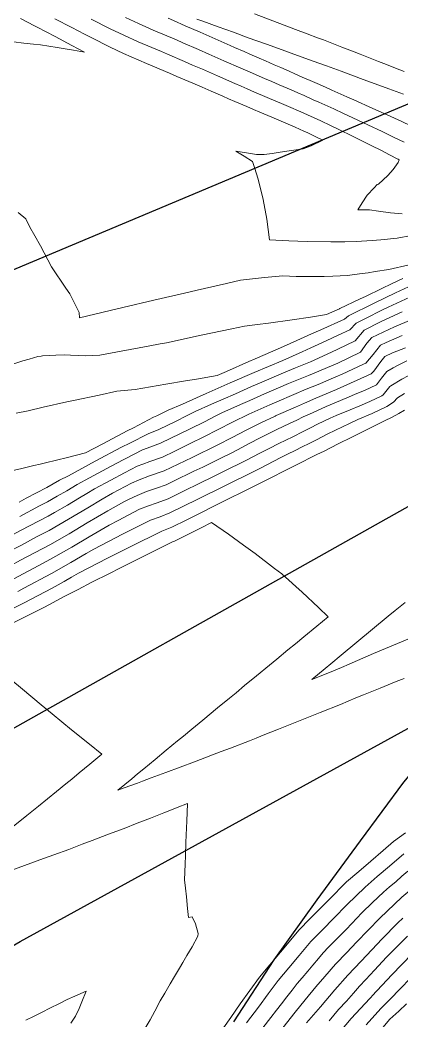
# Model space of a CAD drawing. Header units: inches. Extents: x 11351264 to 11356330, y 6702313 to 6706468.
# Drawn here: x 11355458.9 to 11355582.5, y 6705298.6 to 6705622.3 of the extents above; entities that cross this region are included whole.
import ezdxf

# ---------------------------------------------------------------- set-up
doc = ezdxf.new("R2010")
doc.units = ezdxf.units.IN
doc.header["$MEASUREMENT"] = 0
doc.layers.add('Shumate_Contours_clip1', color=7, linetype='Continuous', lineweight=0)
doc.layers.add('Shumate_Streets_clip1', color=7, linetype='Continuous')

msp = doc.modelspace()

# ---------------------------------------------------------------- linework, layer by layer
at = {"layer": 'Shumate_Contours_clip1'}
for points, elevation in [([(11355583.18, 6705605.64), (11355580.45, 6705606.7), (11355577.46, 6705607.89), (11355574.95, 6705608.83), (11355572.2, 6705609.92), (11355569, 6705611.16), (11355566.53, 6705612.13), (11355563.04, 6705613.48), (11355560.86, 6705614.34), (11355557.08, 6705615.8), (11355555.19, 6705616.54), (11355551.79, 6705617.81), (11355548.06, 6705619.19), (11355540.71, 6705622.03), (11355534.84, 6705624.29)], 1374), ([(11355459.13, 6705622.71), (11355463.61, 6705620.35), (11355464.53, 6705619.9), (11355470.27, 6705616.87), (11355475.7, 6705613.99), (11355479.82, 6705611.81), (11355476.25, 6705612.45), (11355474.19, 6705612.81), (11355470.92, 6705613.4), (11355465.61, 6705614.27), (11355463.27, 6705614.49), (11355460.2, 6705614.79), (11355456.82, 6705615.22)], 1380), ([(11355470.17, 6705622.68), (11355475.74, 6705619.81), (11355479.82, 6705617.7), (11355481.91, 6705616.62), (11355488.08, 6705613.42), (11355492.36, 6705611.43), (11355499.84, 6705608.23), (11355507.32, 6705605.01), (11355509.69, 6705604), (11355514.8, 6705601.8), (11355517.82, 6705600.51), (11355520.73, 6705599.25), (11355524.58, 6705597.59), (11355526.43, 6705596.79), (11355528.43, 6705595.93), (11355532.28, 6705594.27), (11355534.48, 6705593.33), (11355536.56, 6705592.43), (11355540.36, 6705590.79), (11355544.17, 6705589.16), (11355547.98, 6705587.53), (11355550.81, 6705586.32), (11355552.03, 6705585.77), (11355554.83, 6705584.38), (11355556.93, 6705583.33), (11355553.13, 6705581.53), (11355550.57, 6705580.54), (11355546.81, 6705579.97), (11355543.05, 6705579.44), (11355540.47, 6705579.09), (11355537.91, 6705578.69), (11355535.43, 6705578.71), (11355532.24, 6705579.24), (11355528.72, 6705579.82), (11355531.47, 6705578.13), (11355534.2, 6705576.46), (11355534.82, 6705574.46), (11355535.94, 6705570.74), (11355537.56, 6705564.19), (11355538.77, 6705557.79), (11355539.61, 6705551.11), (11355545.91, 6705550.78), (11355548.84, 6705550.68), (11355552.01, 6705550.53), (11355559.45, 6705550.46), (11355563.99, 6705550.5), (11355567.73, 6705550.53), (11355572.83, 6705550.9), (11355575.69, 6705551.1), (11355580.96, 6705551.65), (11355585.64, 6705552.47)], 1378), ([(11355481.95, 6705622.48), (11355488.12, 6705619.38), (11355492.48, 6705617.37), (11355497.21, 6705615.22), (11355504.68, 6705612.01), (11355506.61, 6705611.18), (11355512.15, 6705608.79), (11355514.74, 6705607.68), (11355517.93, 6705606.29), (11355522.81, 6705604.17), (11355528.41, 6705601.75), (11355530.5, 6705600.84), (11355532.43, 6705600), (11355534.85, 6705598.95), (11355537.42, 6705597.84), (11355539.7, 6705596.84), (11355543.5, 6705595.21), (11355545.84, 6705594.21), (11355549.81, 6705592.5), (11355556.22, 6705589.63), (11355559.37, 6705588.1), (11355562.26, 6705586.69), (11355566.26, 6705584.72), (11355569.94, 6705582.97), (11355572.8, 6705581.53), (11355575.64, 6705580.09), (11355578.47, 6705578.64), (11355581.12, 6705577.25), (11355581.24, 6705577.19), (11355581.58, 6705577.03), (11355581.33, 6705576.14), (11355579.68, 6705573.84), (11355577.91, 6705571.96), (11355574.93, 6705569.11), (11355574.47, 6705569.01), (11355573.47, 6705567.97), (11355571.21, 6705565.6), (11355569.6, 6705563.12), (11355568.22, 6705560.83), (11355570.42, 6705560.8), (11355571.96, 6705560.85), (11355574.96, 6705560.36), (11355578.8, 6705559.86), (11355582.56, 6705559.47)], 1376), ([(11355493.09, 6705623.04), (11355497.31, 6705621.15), (11355502.06, 6705619.02), (11355509.52, 6705615.79), (11355511.66, 6705614.87), (11355516.68, 6705612.68), (11355520.01, 6705611.22), (11355524.89, 6705609.09), (11355530.38, 6705606.7), (11355533.14, 6705605.49), (11355535.37, 6705604.52), (11355537.99, 6705603.37), (11355540.36, 6705602.34), (11355542.83, 6705601.25), (11355546.63, 6705599.61), (11355548.82, 6705598.67), (11355550.86, 6705597.77), (11355553.78, 6705596.47), (11355555.65, 6705595.64), (11355560.43, 6705593.51), (11355563.61, 6705592), (11355566.59, 6705590.58), (11355571.44, 6705588.34), (11355576.14, 6705586.16), (11355579.8, 6705584.37), (11355583.26, 6705582.66)], 1374), ([(11355506.9, 6705622.8), (11355508.57, 6705622.08), (11355512.35, 6705620.42), (11355517.22, 6705618.28), (11355522.09, 6705616.14), (11355526.96, 6705614), (11355528.32, 6705613.4), (11355531.44, 6705612.03), (11355533.32, 6705611.21), (11355536.28, 6705609.9), (11355538.31, 6705609.02), (11355541.12, 6705607.78), (11355543.3, 6705606.83), (11355545.96, 6705605.66), (11355547.82, 6705604.85), (11355550.27, 6705603.77), (11355552.78, 6705602.66), (11355555.07, 6705601.65), (11355557.75, 6705600.47), (11355559.87, 6705599.54), (11355562.71, 6705598.27), (11355564.67, 6705597.41), (11355566.91, 6705596.38), (11355573.03, 6705593.64), (11355577.73, 6705591.52), (11355582.43, 6705589.41), (11355585.38, 6705588.03)], 1372), ([(11355583.04, 6705598.22), (11355578.24, 6705599.99), (11355575.02, 6705601.16), (11355569.97, 6705603.02), (11355562.83, 6705605.7), (11355558.1, 6705607.41), (11355553.75, 6705608.98), (11355548.74, 6705610.79), (11355543.73, 6705612.6), (11355538.71, 6705614.4), (11355532.8, 6705616.52), (11355527.97, 6705618.31), (11355523.01, 6705620.08), (11355518.06, 6705621.85), (11355516.09, 6705622.54)], 1372), ([(11355458.29, 6705559.99), (11355460.79, 6705557.91), (11355462.15, 6705555.19), (11355463.78, 6705552.38), (11355465.57, 6705549.2), (11355469.07, 6705542.38), (11355473.79, 6705535.49), (11355475.08, 6705533.62), (11355478.07, 6705527.54), (11355478.13, 6705525.8), (11355488.13, 6705528.23), (11355492.19, 6705529.17), (11355502.18, 6705531.56), (11355512.13, 6705533.86), (11355516.24, 6705534.83), (11355525.73, 6705536.99), (11355530.3, 6705538.02), (11355537.99, 6705538.88), (11355543.99, 6705539.44), (11355548.31, 6705539.28), (11355551.41, 6705539.2), (11355557.37, 6705539.23), (11355560.1, 6705539.31), (11355564.87, 6705539.6), (11355568.74, 6705540.04), (11355571.54, 6705540.38), (11355573.86, 6705540.85), (11355578.31, 6705541.54), (11355584.85, 6705543.05)], 1380), ([(11355456.9, 6705510.96), (11355459.85, 6705511.9), (11355461.92, 6705512.5), (11355464.71, 6705513.3), (11355465.75, 6705513.46), (11355466.21, 6705513.56), (11355470.49, 6705513.79), (11355473.18, 6705513.83), (11355475.31, 6705513.72), (11355480.28, 6705513.52), (11355484.76, 6705513.79), (11355491.69, 6705515.08), (11355494.53, 6705515.62), (11355500.35, 6705516.7), (11355504.33, 6705517.42), (11355506.36, 6705517.79), (11355517.53, 6705520.23), (11355527.48, 6705522.24), (11355531.61, 6705523.13), (11355535.8, 6705523.66), (11355539.29, 6705524.14), (11355546.96, 6705525.2), (11355552.87, 6705526.11), (11355558.08, 6705526.92), (11355562.33, 6705528.8), (11355562.45, 6705528.91), (11355568.8, 6705531.86), (11355570.92, 6705532.91), (11355575.8, 6705535.21), (11355579.36, 6705536.94), (11355582.82, 6705538.58)], 1382), ([(11355457.74, 6705494.97), (11355461.56, 6705495.78), (11355466.44, 6705496.9), (11355474.08, 6705498.67), (11355476.2, 6705499.14), (11355484.51, 6705500.82), (11355490.21, 6705502.16), (11355496.22, 6705502.64), (11355506.14, 6705504.33), (11355512.47, 6705505.41), (11355516.06, 6705506.02), (11355522.73, 6705507.17), (11355525.73, 6705508.49), (11355533.01, 6705511.68), (11355535.01, 6705512.53), (11355540.78, 6705515.05), (11355544.22, 6705516.57), (11355548.53, 6705518.46), (11355553.28, 6705520.63), (11355556.25, 6705521.93), (11355563.95, 6705525.45), (11355565.16, 6705526.45), (11355573.52, 6705530.55), (11355580.43, 6705533.94), (11355587.41, 6705537.23)], 1384), ([(11355450.26, 6705475.02), (11355459.54, 6705477.05), (11355463.36, 6705478), (11355465.46, 6705478.44), (11355467.18, 6705478.87), (11355474.34, 6705480.69), (11355480.17, 6705482.18), (11355485.7, 6705485.09), (11355493.57, 6705489.24), (11355495.6, 6705490.28), (11355502.15, 6705493.72), (11355503.2, 6705494.15), (11355504.92, 6705494.98), (11355506.82, 6705495.92), (11355511.45, 6705497.95), (11355515.99, 6705499.97), (11355519.19, 6705501.37), (11355526.94, 6705504.78), (11355534.69, 6705508.2), (11355543.94, 6705512.09), (11355550.26, 6705514.88), (11355553.03, 6705516.14), (11355557.97, 6705518.38), (11355561.83, 6705520.21), (11355565.64, 6705521.95), (11355567.72, 6705524.12), (11355570.92, 6705525.71), (11355576.01, 6705528.29), (11355578.04, 6705529.29), (11355585.02, 6705532.58)], 1386), ([(11355458.62, 6705466.21), (11355460.97, 6705467.45), (11355467.56, 6705470.88), (11355471.74, 6705473.26), (11355474.59, 6705474.75), (11355483.22, 6705479.4), (11355491.81, 6705483.94), (11355494.45, 6705485.29), (11355500.35, 6705488.32), (11355503.8, 6705489.71), (11355509.43, 6705492.43), (11355512.78, 6705494.08), (11355515.59, 6705495.49), (11355520.9, 6705497.85), (11355524.64, 6705499.54), (11355528.63, 6705501.3), (11355533.78, 6705503.59), (11355536.37, 6705504.74), (11355544.18, 6705508.02), (11355548.09, 6705509.63), (11355552.93, 6705511.65), (11355559.72, 6705514.75), (11355561.74, 6705515.71), (11355567.37, 6705518.38), (11355570.26, 6705521.82), (11355575.59, 6705524.51), (11355578.59, 6705525.95), (11355582.56, 6705527.8)], 1388), ([(11355458.88, 6705461.59), (11355465.26, 6705464.96), (11355467.81, 6705466.29), (11355470.95, 6705468.07), (11355474.07, 6705469.84), (11355477.43, 6705471.85), (11355481.42, 6705474.02), (11355487.05, 6705477.12), (11355490.07, 6705478.72), (11355498.61, 6705483.08), (11355501.27, 6705484.04), (11355504.4, 6705485.26), (11355513.94, 6705489.87), (11355518.59, 6705492.22), (11355522.34, 6705494.1), (11355524.26, 6705495.06), (11355530.32, 6705497.79), (11355533.26, 6705499.12), (11355538.05, 6705501.25), (11355542.53, 6705503.16), (11355545.85, 6705504.56), (11355552.26, 6705507.18), (11355561.71, 6705511.22), (11355569.11, 6705514.77), (11355571.18, 6705517.66), (11355572.81, 6705519.5), (11355580.06, 6705522.93), (11355585.45, 6705525.22)], 1390), ([(11355450.45, 6705452.35), (11355459.13, 6705456.96), (11355468.07, 6705461.68), (11355470.12, 6705462.86), (11355474.33, 6705465.25), (11355478.21, 6705467.57), (11355480.58, 6705468.98), (11355483.07, 6705470.46), (11355488.28, 6705473.33), (11355492.76, 6705475.71), (11355496.85, 6705477.78), (11355498.71, 6705478.52), (11355500.96, 6705479.32), (11355505.01, 6705480.77), (11355508.97, 6705482.71), (11355513.98, 6705485.12), (11355518.45, 6705487.31), (11355523.06, 6705489.68), (11355527.69, 6705492.05), (11355532.96, 6705494.64), (11355539.77, 6705497.7), (11355542.02, 6705498.69), (11355547.55, 6705501.05), (11355551.55, 6705502.72), (11355555.38, 6705504.29), (11355561.12, 6705506.75), (11355563.17, 6705507.62), (11355570.01, 6705510.81), (11355570.83, 6705511.21), (11355573.16, 6705514.02), (11355575.61, 6705516.96), (11355577.43, 6705517.82), (11355582.58, 6705520.14)], 1392), ([(11355454.77, 6705449.85), (11355459.39, 6705452.31), (11355464.31, 6705454.92), (11355468.32, 6705457.04), (11355474.58, 6705460.64), (11355480.83, 6705464.37), (11355485.52, 6705467.16), (11355488.81, 6705469.04), (11355495.03, 6705472.33), (11355497.44, 6705473.41), (11355500.87, 6705474.7), (11355505.61, 6705476.28), (11355514.58, 6705480.66), (11355522.96, 6705484.75), (11355527.55, 6705487.14), (11355532.12, 6705489.53), (11355536.84, 6705491.84), (11355541.47, 6705494.06), (11355541.62, 6705494.13), (11355541.78, 6705494.2), (11355548.02, 6705496.95), (11355550.98, 6705498.25), (11355554.66, 6705499.81), (11355561.3, 6705502.66), (11355563.67, 6705503.71), (11355568.02, 6705505.63), (11355572.53, 6705507.69), (11355573.42, 6705508.61), (11355575.62, 6705511.66), (11355576.95, 6705513.31), (11355579.44, 6705514.51), (11355583.62, 6705516.12)], 1394), ([(11355449.57, 6705442.27), (11355459.08, 6705447.35), (11355468.58, 6705452.4), (11355474.84, 6705455.98), (11355480.64, 6705459.49), (11355487.34, 6705463.38), (11355492.57, 6705466.32), (11355494.24, 6705467.19), (11355496.79, 6705468.32), (11355499.9, 6705469.66), (11355503.07, 6705470.67), (11355506.22, 6705471.76), (11355508.6, 6705472.94), (11355515.19, 6705476.16), (11355518.04, 6705477.56), (11355524.16, 6705480.56), (11355527.47, 6705482.19), (11355530.91, 6705484), (11355533.11, 6705485.15), (11355536.63, 6705486.98), (11355542.06, 6705489.69), (11355546.07, 6705491.6), (11355548.44, 6705492.75), (11355550.51, 6705493.78), (11355553.56, 6705495.13), (11355558.03, 6705497.12), (11355564.68, 6705500), (11355567.95, 6705501.33), (11355570.41, 6705502.35), (11355574.23, 6705504.18), (11355575.92, 6705506.34), (11355577.65, 6705508.43), (11355579.68, 6705509.67), (11355581.48, 6705510.64), (11355584.13, 6705511.9)], 1396), ([(11355453.89, 6705439.77), (11355459.91, 6705442.99), (11355463.4, 6705444.85), (11355468.84, 6705447.73), (11355475.65, 6705451.66), (11355481.35, 6705455.01), (11355487.76, 6705458.78), (11355490.64, 6705460.28), (11355497.61, 6705463.87), (11355500.53, 6705465), (11355502.98, 6705465.87), (11355506.83, 6705467.23), (11355513.16, 6705470.35), (11355515.8, 6705471.64), (11355522.57, 6705474.99), (11355524.77, 6705476.07), (11355531.97, 6705479.64), (11355536.56, 6705482.03), (11355539.53, 6705483.58), (11355542.67, 6705485.19), (11355547.15, 6705487.38), (11355550.58, 6705489.04), (11355552.9, 6705490.22), (11355555.2, 6705491.41), (11355559.25, 6705493.35), (11355561.27, 6705494.23), (11355565.71, 6705496.07), (11355568.87, 6705497.37), (11355572.14, 6705498.78), (11355575.94, 6705500.65), (11355576.39, 6705500.92), (11355578.61, 6705503.67), (11355578.89, 6705503.87), (11355582.41, 6705506.04), (11355584.47, 6705507.11)], 1398), ([(11355458.2, 6705437.27), (11355460.16, 6705438.32), (11355469.1, 6705443.07), (11355475.36, 6705446.61), (11355480.35, 6705449.54), (11355482.79, 6705450.97), (11355492.09, 6705455.85), (11355501.2, 6705460.34), (11355504.31, 6705461.46), (11355507.44, 6705462.68), (11355516.41, 6705467.11), (11355525.37, 6705471.55), (11355534.34, 6705476), (11355536.48, 6705477.08), (11355538.75, 6705478.25), (11355541.08, 6705479.46), (11355543.28, 6705480.61), (11355545.71, 6705481.83), (11355547.76, 6705482.84), (11355550.39, 6705484.16), (11355552.25, 6705485.05), (11355555.11, 6705486.47), (11355558.13, 6705488.03), (11355561.2, 6705489.6), (11355563.01, 6705490.48), (11355565.7, 6705491.72), (11355568.21, 6705492.91), (11355572.85, 6705494.93), (11355577.63, 6705497.16), (11355579.82, 6705498.5), (11355581.07, 6705499.93), (11355583.36, 6705501.39)], 1400), ([(11355450.51, 6705428.7), (11355460.24, 6705433.6), (11355462.52, 6705434.76), (11355469.36, 6705438.39), (11355473.18, 6705440.51), (11355475.62, 6705441.88), (11355477.83, 6705443.17), (11355484.37, 6705446.55), (11355487.07, 6705447.97), (11355494.55, 6705451.71), (11355504.83, 6705456.76), (11355508.06, 6705458.08), (11355512.91, 6705460.51), (11355517.02, 6705462.54), (11355522.28, 6705465.18), (11355525.99, 6705467.01), (11355531.64, 6705469.85), (11355534.95, 6705471.49), (11355540.99, 6705474.52), (11355543.9, 6705476.02), (11355548.38, 6705478.27), (11355550.29, 6705479.23), (11355552.86, 6705480.51), (11355554.96, 6705481.57), (11355557.34, 6705482.74), (11355559.64, 6705483.9), (11355561.82, 6705485.02), (11355566.3, 6705487.24), (11355570.78, 6705489.45), (11355576.89, 6705492.48), (11355579.33, 6705493.64), (11355581.49, 6705494.89), (11355583.36, 6705496)], 1402), ([(11355456.52, 6705427.01), (11355460.13, 6705428.82), (11355466.87, 6705432.24), (11355469.62, 6705433.7), (11355472.99, 6705435.57), (11355477.7, 6705437.94), (11355482.15, 6705440.24), (11355487.87, 6705443.11), (11355491.23, 6705444.8), (11355498.08, 6705448.22), (11355500.3, 6705449.32), (11355508.31, 6705453.33), (11355508.68, 6705453.49), (11355517.5, 6705457.91), (11355520.86, 6705459.59), (11355526.39, 6705455.77), (11355531.21, 6705452.26), (11355535.01, 6705449.55), (11355541.26, 6705444.75), (11355543.62, 6705442.95), (11355548.17, 6705438.84), (11355550.2, 6705437), (11355555.51, 6705432.07), (11355558.59, 6705429.05), (11355554.98, 6705426.07), (11355550.76, 6705422.59), (11355548.01, 6705420.32), (11355545.61, 6705418.33), (11355542, 6705415.36), (11355539.62, 6705413.39), (11355535.41, 6705409.92), (11355531.6, 6705406.78), (11355528.82, 6705404.49), (11355526.71, 6705402.75), (11355522.83, 6705399.55), (11355518.05, 6705395.6), (11355514.51, 6705392.69), (11355511.83, 6705390.47), (11355509.88, 6705388.87), (11355506.26, 6705385.88), (11355502.63, 6705382.89), (11355499.01, 6705379.9), (11355496.96, 6705378.21), (11355495.07, 6705376.64), (11355490.58, 6705372.95), (11355492.61, 6705373.69), (11355496.91, 6705375.25), (11355498.52, 6705375.86), (11355501.41, 6705376.92), (11355506.07, 6705378.65), (11355510.74, 6705380.39), (11355515.41, 6705382.14), (11355521.26, 6705384.39), (11355524, 6705385.43), (11355526.98, 6705386.58), (11355533.17, 6705388.96), (11355535.33, 6705389.82), (11355537.65, 6705390.74), (11355542.52, 6705392.68), (11355547.39, 6705394.62), (11355550.08, 6705395.7), (11355552.26, 6705396.57), (11355556.01, 6705398.08), (11355562.63, 6705400.72), (11355567.58, 6705402.79), (11355570.05, 6705403.79), (11355575.4, 6705405.98), (11355580.61, 6705408.09), (11355583.2, 6705409.15)], 1404), ([(11355583.51, 6705433.66), (11355580.33, 6705431.06), (11355578.09, 6705429.24), (11355572.99, 6705425.02), (11355567.89, 6705420.81), (11355562.8, 6705416.6), (11355559.51, 6705413.88), (11355557.68, 6705412.37), (11355553.37, 6705408.81), (11355559.02, 6705410.99), (11355562.97, 6705412.71), (11355565.45, 6705413.78), (11355568.13, 6705414.94), (11355573.28, 6705417.17), (11355578.42, 6705419.37), (11355586.29, 6705422.63)], 1402), ([(11355456.01, 6705408.78), (11355459.75, 6705405.6), (11355465.8, 6705400.54), (11355469.29, 6705397.61), (11355475.59, 6705392.51), (11355481.38, 6705387.83), (11355485.41, 6705384.61), (11355481.5, 6705381.38), (11355478.12, 6705378.59), (11355475.65, 6705376.54), (11355473.77, 6705374.99), (11355470.72, 6705372.5), (11355464.89, 6705367.74), (11355461.13, 6705364.74), (11355456.7, 6705361.18)], 1406), ([(11355455.97, 6705346.9), (11355460.43, 6705348.54), (11355464.43, 6705350.03), (11355466.53, 6705350.79), (11355469.83, 6705352), (11355474.73, 6705353.79), (11355476.87, 6705354.61), (11355479.09, 6705355.44), (11355482.24, 6705356.64), (11355487.6, 6705358.69), (11355492.61, 6705360.58), (11355496.88, 6705362.24), (11355501.16, 6705363.9), (11355505.43, 6705365.58), (11355509.03, 6705367), (11355509.78, 6705367.29), (11355513.14, 6705368.63), (11355512.92, 6705362.88), (11355512.84, 6705360.75), (11355512.6, 6705356.01), (11355512.48, 6705351.75), (11355512.37, 6705349.04), (11355512.2, 6705343.96), (11355512.49, 6705341.18), (11355512.76, 6705338.41), (11355513.14, 6705334.64), (11355513.4, 6705331.76), (11355514.62, 6705331.95), (11355515.75, 6705329.66), (11355516.59, 6705326.56), (11355516.51, 6705325.69), (11355514.63, 6705322.25), (11355512.9, 6705319.48), (11355511.56, 6705317.13), (11355510.51, 6705315.3), (11355508.93, 6705312.62), (11355507.52, 6705310.23), (11355505.77, 6705307.27), (11355504.31, 6705304.71), (11355502.5, 6705301.39), (11355500.99, 6705298.63), (11355499.47, 6705295.87)], 1406), ([(11355583.62, 6705359.18), (11355581.7, 6705357.74), (11355579.79, 6705356.3), (11355576.4, 6705353.39), (11355572.45, 6705350.02), (11355568.51, 6705346.64), (11355564.57, 6705343.27), (11355563.16, 6705341.89), (11355560.21, 6705338.89), (11355556.51, 6705335.13), (11355552.81, 6705331.37), (11355549.11, 6705327.61), (11355546.54, 6705324.54), (11355543.16, 6705320.5), (11355539.79, 6705316.45), (11355536.4, 6705312.41), (11355533.3, 6705308.08), (11355530.2, 6705303.75), (11355527.11, 6705299.41), (11355524.72, 6705296.01)], 1404), ([(11355583.16, 6705352.38), (11355578.44, 6705348.36), (11355574.5, 6705344.98), (11355570.57, 6705341.6), (11355564.7, 6705335.85), (11355560.46, 6705331.5), (11355556.77, 6705327.73), (11355553.07, 6705323.97), (11355549.29, 6705319.46), (11355545.91, 6705315.42), (11355542.5, 6705311.38), (11355539.26, 6705307.07), (11355536.04, 6705302.76), (11355532.26, 6705297.66)], 1402), ([(11355584.45, 6705346.69), (11355582.49, 6705345.06), (11355580.47, 6705343.32), (11355578.47, 6705341.63), (11355576.52, 6705339.95), (11355573.01, 6705336.6), (11355569.54, 6705333.19), (11355566.24, 6705329.78), (11355564.4, 6705327.87), (11355562.52, 6705325.91), (11355560.73, 6705324.08), (11355558.79, 6705322.08), (11355557.05, 6705320.31), (11355555.46, 6705318.42), (11355553.63, 6705316.28), (11355552.05, 6705314.38), (11355550.21, 6705312.25), (11355548.6, 6705310.35), (11355547.01, 6705308.26), (11355545.23, 6705306.06), (11355543.52, 6705303.8), (11355541.88, 6705301.77), (11355540.04, 6705299.35), (11355537.46, 6705296.05)], 1400), ([(11355586.45, 6705341.66), (11355582.47, 6705338.3), (11355575.38, 6705331.57), (11355567.79, 6705323.7), (11355564.68, 6705320.45), (11355561.01, 6705316.66), (11355557.57, 6705312.65), (11355554.69, 6705309.32), (11355551.19, 6705305.05), (11355547.95, 6705301.07), (11355541.63, 6705293.03)], 1398), ([(11355582.81, 6705331.53), (11355581.17, 6705329.96), (11355576.03, 6705324.75), (11355574.46, 6705323.13), (11355569.33, 6705317.65), (11355564.94, 6705313.04), (11355560.76, 6705308.29), (11355556.16, 6705302.86), (11355551.65, 6705297.6)], 1396), ([(11355584.28, 6705325.73), (11355580.15, 6705321.55), (11355577.53, 6705318.84), (11355573.62, 6705314.66), (11355570.84, 6705311.69), (11355568.78, 6705309.51), (11355566.79, 6705307.27), (11355564.54, 6705304.69), (11355561.98, 6705301.94), (11355558.94, 6705298.33)], 1394), ([(11355585.77, 6705319.92), (11355579.25, 6705313.17), (11355572.86, 6705306.33), (11355572.51, 6705305.99), (11355572.09, 6705305.5), (11355566.04, 6705298.99), (11355561.46, 6705293.55)], 1392), ([(11355586.05, 6705312.87), (11355581.21, 6705307.91), (11355579.47, 6705306.04), (11355575.65, 6705302.32), (11355570.94, 6705296.95)], 1390), ([(11355460.86, 6705298.45), (11355463.49, 6705299.75), (11355465.87, 6705300.93), (11355468.8, 6705302.44), (11355471.45, 6705303.83), (11355474.24, 6705305.2), (11355476.65, 6705306.26), (11355480.38, 6705307.87), (11355478.98, 6705304.45), (11355478.1, 6705302.24), (11355476.85, 6705299.79), (11355475.32, 6705297.51)], 1408), ([(11355583.92, 6705303.75), (11355581.54, 6705301.44), (11355578.63, 6705298.85), (11355575.29, 6705294.81)], 1388)]:
    msp.add_lwpolyline(points, dxfattribs=dict(at, elevation=elevation))
at = {"layer": 'Shumate_Streets_clip1', "color": 4}
msp.add_lwpolyline([(11354498, 6705124), (11354506, 6705129), (11354533, 6705144.5), (11354660, 6705210.5), (11354808, 6705268), (11354951, 6705331.5), (11354995, 6705351), (11355351, 6705497), (11355633, 6705615.5)], dxfattribs=at)
at = {"layer": 'Shumate_Streets_clip1', "color": 2}
for points in [[(11355330.13, 6705321.76), (11355681, 6705519), (11355760, 6705566)], [(11355136.44, 6705136.33), (11355215, 6705181.5), (11355355, 6705263.5), (11355459, 6705324), (11355607.42, 6705405.58)]]:
    msp.add_lwpolyline(points, dxfattribs=at)
at = {"layer": 'Shumate_Streets_clip1'}
msp.add_lwpolyline([(11355607.42, 6705405.58), (11355598, 6705393.5), (11355583, 6705375.5), (11355569, 6705356.5), (11355555, 6705337.5), (11355541, 6705318), (11355528, 6705298)], dxfattribs=at)

doc.saveas('drawing.dxf')
